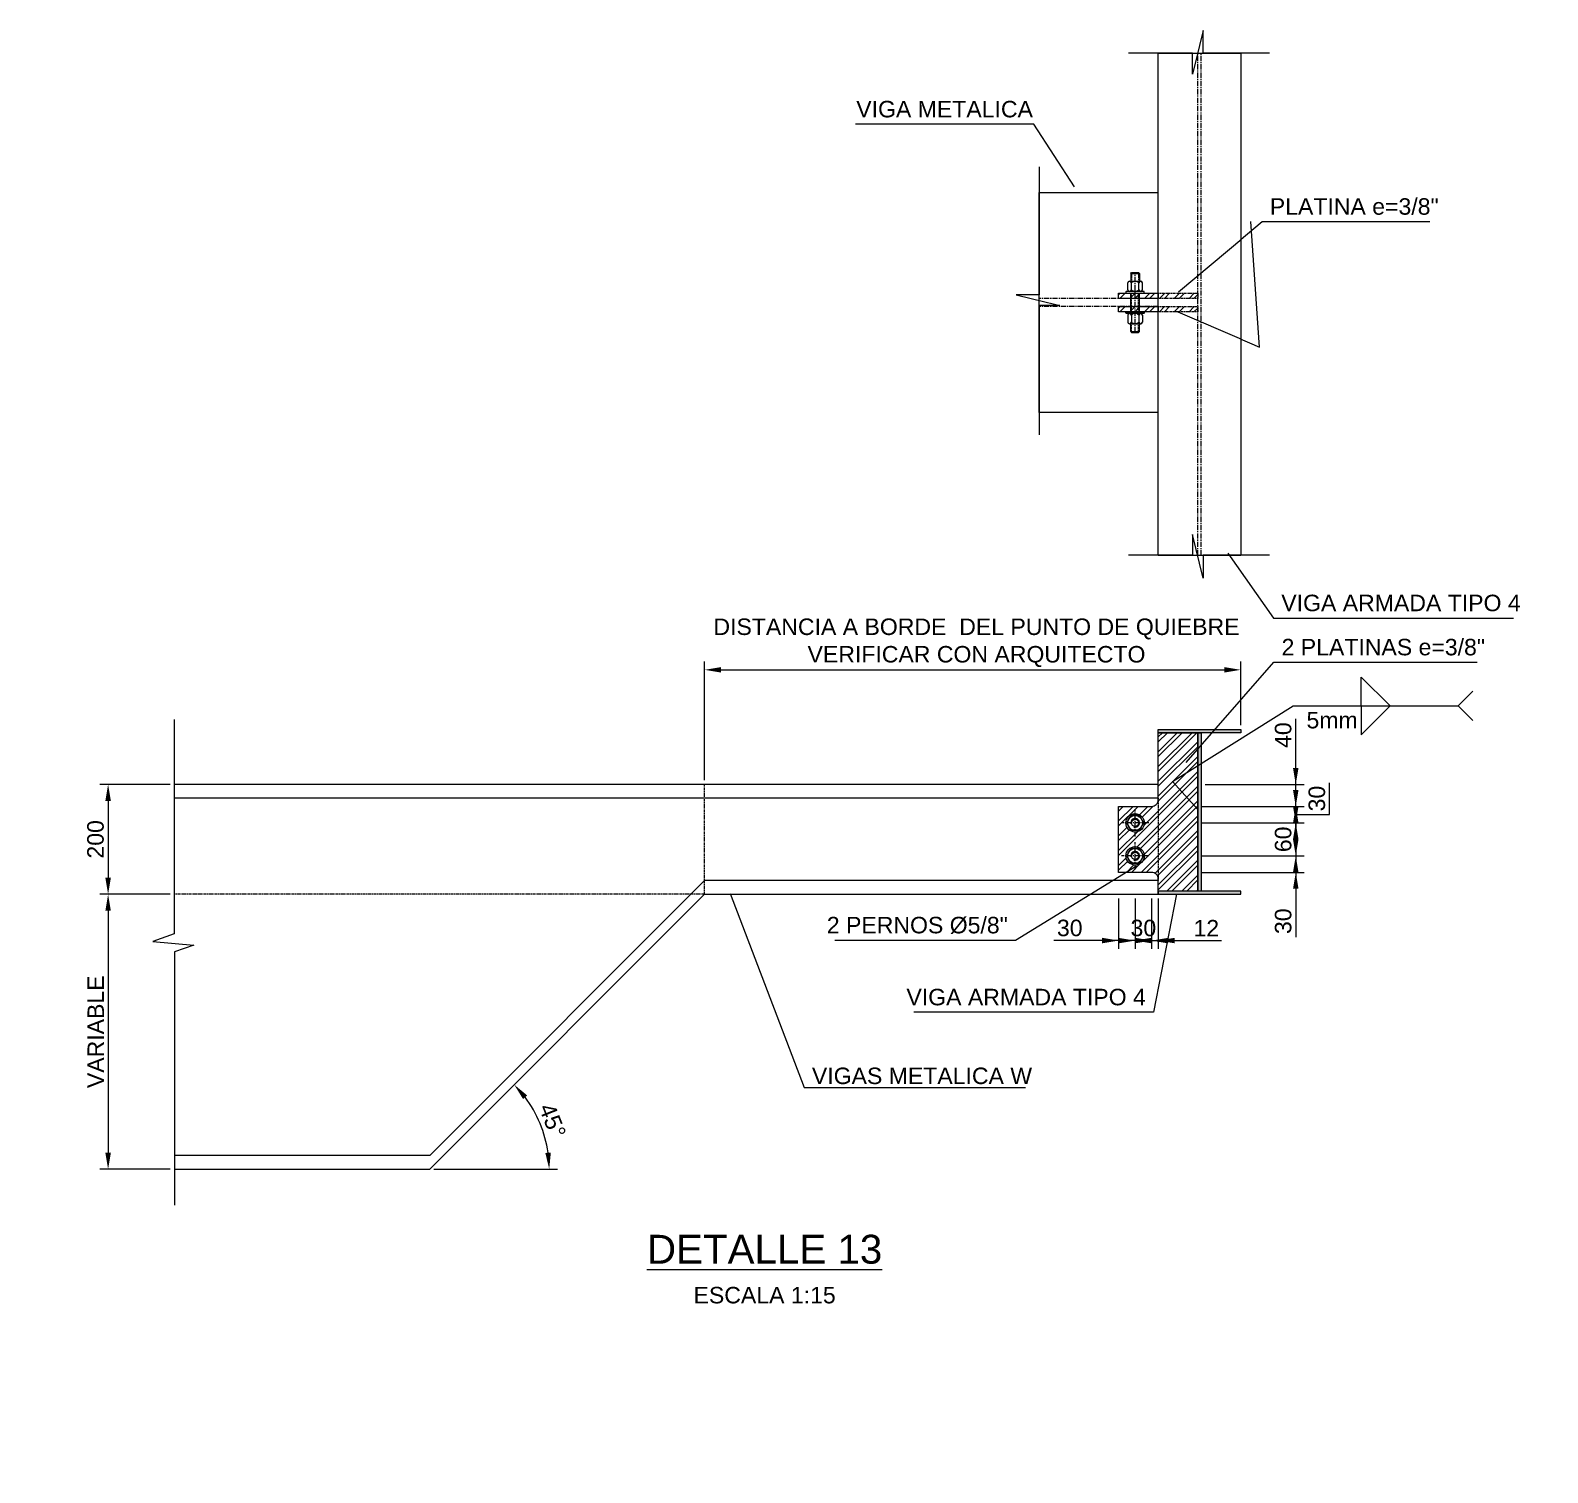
# Model space of a CAD drawing. Header units: millimetres. Extents: x -1367288 to 157996, y -18171 to 61708.
# Drawn here: x 37575 to 40335, y 13263 to 15886 of the extents above; entities that cross this region are included whole.
import ezdxf
from ezdxf import colors
from ezdxf.entities.mleader import LeaderData, LeaderLine
from ezdxf.enums import TextEntityAlignment as Align
from ezdxf.math import Vec2, Vec3

# ---------------------------------------------------------------- set-up
doc = ezdxf.new("R2010")
doc.units = ezdxf.units.MM
doc.header["$LTSCALE"] = 0.3
doc.set_wipeout_variables(frame=1)
doc.linetypes.add('CENTER', pattern=[50.8, 31.75, -6.35, 6.35, -6.35])
doc.linetypes.add('HIDDEN', pattern=[9.525, 6.35, -3.175])
for name, color, linetype in [('EE-ACHURADOS', 8, 'Continuous'), ('EE-CENTROS', 8, 'CENTER'), ('EE-OCULTAS', 8, 'HIDDEN'), ('EE-OCULTO', 252, 'HIDDEN'), ('EE-PERNO 5-8', 51, 'Continuous'), ('EE-PLATINA 3-8', 191, 'Continuous'), ('EE-TEXTO 1', 4, 'Continuous'), ('EE-TEXTO 2', 2, 'Continuous'), ('EE-V ARMADA TIPO 3', 41, 'Continuous'), ('EE-V ARMADA TIPO 4', 223, 'Continuous'), ('SIM-COTAS', 1, 'Continuous')]:
    doc.layers.add(name, color=color, linetype=linetype)
doc.styles.add('ARIAL EE', font='arial.ttf')
doc.styles.get("Standard").update_dxf_attribs({"font": 'arial.ttf'})
doc.dimstyles.new('EE 1_STANDAR', dxfattribs={"dimtxt": 2, "dimasz": 2, "dimexe": 1, "dimexo": 0.5, "dimgap": 0.5, "dimtad": 1, "dimdec": 0, "dimdsep": 46, "dimtxsty": 'ARIAL EE', "dimcen": 1.5, "dimclrd": 256, "dimclre": 256, "dimclrt": 2, "dimadec": 0, "dimazin": 0, "dimtfac": 1, "dimtdec": 0, "dimtix": 1, "dimtmove": 0, "dimatfit": 2, "dimfxl": 1, "dimlwd": -1, "dimlwe": -1, "dimarcsym": 0})

# ---------------------------------------------------------------- blocks, each defined once
blk = doc.blocks.new('*U587')
blk.add_wipeout([(-200, 216.8), (200, 216.8), (200, 0), (-200, 0)]).dxf.layer = 'EE-V ARMADA TIPO 3'
at = {"layer": 'EE-CENTROS'}
for p, q in [((-7.5, 0), (-7.5, 216.8)), ((7.5, 0), (7.5, 216.8))]:
    blk.add_line(p, q, dxfattribs=at)
at = {"layer": 'EE-V ARMADA TIPO 3'}
blk.add_lwpolyline([(-200, 216.8), (200, 216.8), (200, 0), (-200, 0)], close=True, dxfattribs=at)
blk = doc.blocks.new('*D589')
at = {"layer": 'SIM-COTAS', "transparency": 16777216}
blk.add_line((38309.1, 13814.5), (38533.9, 13814.5), dxfattribs=at)
blk.add_arc((38301.6, 13814.5), 217.2, 7.919, 37.081, dxfattribs=at)
for points in [[(38471.2, 13942.2), (38478.7, 13948.8), (38455.2, 13968.2)], [(38521.8, 13844.8), (38511.8, 13844.1), (38518.9, 13814.5)]]:
    blk.add_solid(points, dxfattribs=at)
at = {"layer": 'SIM-COTAS', "color": 2, "transparency": 16777216, "insert": (38524.8, 13902.7), "char_height": 30, "attachment_point": 5, "rotation": 291.5515, "style": 'ARIAL EE'}
blk.add_mtext('45°', dxfattribs=at)
blk = doc.blocks.new('*D590')
at = {"layer": 'SIM-COTAS', "transparency": 16777216}
for p, q in [((38801.6, 14522), (38801.6, 14737.9)), ((38831.6, 14722.9), (39746.6, 14722.9)), ((39776.6, 14622), (39776.6, 14737.9))]:
    blk.add_line(p, q, dxfattribs=at)
for points in [[(38831.6, 14727.9), (38831.6, 14717.9), (38801.6, 14722.9)], [(39746.6, 14727.9), (39746.6, 14717.9), (39776.6, 14722.9)]]:
    blk.add_solid(points, dxfattribs=at)
at = {"layer": 'SIM-COTAS', "color": 2, "transparency": 16777216, "insert": (39296.1, 14772.1), "char_height": 30, "attachment_point": 5, "style": 'ARIAL EE'}
blk.add_mtext('DISTANCIA A BORDE  DEL PUNTO DE QUIEBRE\\PVERIFICAR CON ARQUITECTO', dxfattribs=at)
blk = doc.blocks.new('*D591')
at = {"layer": 'SIM-COTAS', "transparency": 16777216}
for p, q in [((37829.4, 14514.5), (37701.5, 14514.5)), ((37716.5, 14484.5), (37716.5, 14344.5)), ((37829.4, 14314.5), (37701.5, 14314.5))]:
    blk.add_line(p, q, dxfattribs=at)
for points in [[(37711.5, 14484.5), (37721.5, 14484.5), (37716.5, 14514.5)], [(37711.5, 14344.5), (37721.5, 14344.5), (37716.5, 14314.5)]]:
    blk.add_solid(points, dxfattribs=at)
at = {"layer": 'SIM-COTAS', "color": 2, "transparency": 16777216, "insert": (37693.7, 14414.5), "char_height": 30, "attachment_point": 5, "rotation": 90, "style": 'ARIAL EE'}
blk.add_mtext('200', dxfattribs=at)
blk = doc.blocks.new('*D592')
at = {"layer": 'SIM-COTAS', "transparency": 16777216}
for p, q in [((37829.4, 14314.5), (37701.5, 14314.5)), ((37716.5, 14284.5), (37716.5, 13844.5)), ((37829.5, 13814.5), (37701.5, 13814.5))]:
    blk.add_line(p, q, dxfattribs=at)
for points in [[(37711.5, 14284.5), (37721.5, 14284.5), (37716.5, 14314.5)], [(37711.5, 13844.5), (37721.5, 13844.5), (37716.5, 13814.5)]]:
    blk.add_solid(points, dxfattribs=at)
at = {"layer": 'SIM-COTAS', "color": 2, "transparency": 16777216, "insert": (37694, 14064.5), "char_height": 30, "attachment_point": 5, "rotation": 90, "style": 'ARIAL EE'}
blk.add_mtext('VARIABLE', dxfattribs=at)
blk = doc.blocks.new('*D593')
at = {"layer": 'SIM-COTAS', "transparency": 16777216}
for p, q in [((39554.6, 14307), (39554.6, 14215.4)), ((39584.6, 14307), (39584.6, 14215.4)), ((39524.6, 14230.4), (39436.8, 14230.4)), ((39584.6, 14230.4), (39554.6, 14230.4)), ((39614.6, 14230.4), (39644.6, 14230.4))]:
    blk.add_line(p, q, dxfattribs=at)
for points in [[(39524.6, 14235.4), (39524.6, 14225.4), (39554.6, 14230.4)], [(39614.6, 14235.4), (39614.6, 14225.4), (39584.6, 14230.4)]]:
    blk.add_solid(points, dxfattribs=at)
at = {"layer": 'SIM-COTAS', "color": 2, "transparency": 16777216, "insert": (39465.7, 14253.2), "char_height": 30, "attachment_point": 5, "style": 'ARIAL EE'}
blk.add_mtext('30', dxfattribs=at)
blk = doc.blocks.new('*D594')
at = {"layer": 'SIM-COTAS', "transparency": 16777216}
for p, q in [((39584.6, 14307), (39584.6, 14215.3)), ((39614.6, 14307), (39614.6, 14215.3)), ((39554.6, 14230.3), (39524.6, 14230.3)), ((39584.6, 14230.3), (39614.6, 14230.3)), ((39644.6, 14230.3), (39674.6, 14230.3))]:
    blk.add_line(p, q, dxfattribs=at)
for points in [[(39554.6, 14235.3), (39554.6, 14225.3), (39584.6, 14230.3)], [(39644.6, 14235.3), (39644.6, 14225.3), (39614.6, 14230.3)]]:
    blk.add_solid(points, dxfattribs=at)
at = {"layer": 'SIM-COTAS', "color": 2, "transparency": 16777216, "insert": (39599.6, 14253.1), "char_height": 30, "attachment_point": 5, "style": 'ARIAL EE'}
blk.add_mtext('30', dxfattribs=at)
blk = doc.blocks.new('*D595')
at = {"layer": 'SIM-COTAS', "transparency": 16777216}
for p, q in [((39614.6, 14307), (39614.6, 14215.4)), ((39626.6, 14307), (39626.6, 14215.4)), ((39584.6, 14230.4), (39554.6, 14230.4)), ((39614.6, 14230.4), (39626.6, 14230.4)), ((39656.6, 14230.4), (39741.5, 14230.4))]:
    blk.add_line(p, q, dxfattribs=at)
for points in [[(39584.6, 14235.4), (39584.6, 14225.4), (39614.6, 14230.4)], [(39656.6, 14235.4), (39656.6, 14225.4), (39626.6, 14230.4)]]:
    blk.add_solid(points, dxfattribs=at)
at = {"layer": 'SIM-COTAS', "color": 2, "transparency": 16777216, "insert": (39714.1, 14252.9), "char_height": 30, "attachment_point": 5, "style": 'ARIAL EE'}
blk.add_mtext('12', dxfattribs=at)
blk = doc.blocks.new('*D596')
at = {"layer": 'SIM-COTAS', "transparency": 16777216}
for p, q in [((39876.8, 14544.5), (39876.8, 14633.6)), ((39712.1, 14514.5), (39891.8, 14514.5)), ((39876.8, 14474.5), (39876.8, 14514.5)), ((39706.1, 14474.5), (39891.8, 14474.5)), ((39876.8, 14444.5), (39876.8, 14414.5))]:
    blk.add_line(p, q, dxfattribs=at)
for points in [[(39871.8, 14544.5), (39881.8, 14544.5), (39876.8, 14514.5)], [(39871.8, 14444.5), (39881.8, 14444.5), (39876.8, 14474.5)]]:
    blk.add_solid(points, dxfattribs=at)
at = {"layer": 'SIM-COTAS', "color": 2, "transparency": 16777216, "insert": (39854, 14604.1), "char_height": 30, "attachment_point": 5, "rotation": 90, "style": 'ARIAL EE'}
blk.add_mtext('40', dxfattribs=at)
blk = doc.blocks.new('*D597')
at = {"layer": 'SIM-COTAS', "transparency": 16777216}
for p, q in [((39876.8, 14504.5), (39876.8, 14534.5)), ((39938.1, 14459.7), (39938.1, 14517.6)), ((39706.1, 14474.5), (39891.8, 14474.5)), ((39876.8, 14474.5), (39876.8, 14444.5)), ((39876.8, 14474.5), (39876.8, 14444.5)), ((39706.1, 14444.5), (39891.8, 14444.5)), ((39876.8, 14459.5), (39938.1, 14459.7)), ((39876.8, 14414.5), (39876.8, 14384.5))]:
    blk.add_line(p, q, dxfattribs=at)
for points in [[(39871.8, 14504.5), (39881.8, 14504.5), (39876.8, 14474.5)], [(39871.8, 14414.5), (39881.8, 14414.5), (39876.8, 14444.5)]]:
    blk.add_solid(points, dxfattribs=at)
at = {"layer": 'SIM-COTAS', "color": 2, "transparency": 16777216, "insert": (39915.3, 14488.7), "char_height": 30, "attachment_point": 5, "rotation": 90, "style": 'ARIAL EE'}
blk.add_mtext('30', dxfattribs=at)
blk = doc.blocks.new('*D598')
at = {"layer": 'SIM-COTAS', "transparency": 16777216}
for p, q in [((39876.8, 14474.5), (39876.8, 14504.5)), ((39706.1, 14444.5), (39891.8, 14444.5)), ((39876.8, 14444.5), (39876.8, 14384.5)), ((39706.1, 14384.5), (39891.8, 14384.5)), ((39876.8, 14354.5), (39876.8, 14324.5))]:
    blk.add_line(p, q, dxfattribs=at)
for points in [[(39871.8, 14474.5), (39881.8, 14474.5), (39876.8, 14444.5)], [(39871.8, 14354.5), (39881.8, 14354.5), (39876.8, 14384.5)]]:
    blk.add_solid(points, dxfattribs=at)
at = {"layer": 'SIM-COTAS', "color": 2, "transparency": 16777216, "insert": (39854, 14414.5), "char_height": 30, "attachment_point": 5, "rotation": 90, "style": 'ARIAL EE'}
blk.add_mtext('60', dxfattribs=at)
blk = doc.blocks.new('*D588')
at = {"layer": 'SIM-COTAS', "transparency": 16777216}
for p, q in [((39876.8, 14414.5), (39876.8, 14444.5)), ((39706.1, 14384.5), (39891.8, 14384.5)), ((39876.8, 14384.5), (39876.8, 14354.5)), ((39706.1, 14354.5), (39891.8, 14354.5)), ((39876.8, 14324.5), (39876.8, 14236.7))]:
    blk.add_line(p, q, dxfattribs=at)
for points in [[(39871.8, 14414.5), (39881.8, 14414.5), (39876.8, 14384.5)], [(39871.8, 14324.5), (39881.8, 14324.5), (39876.8, 14354.5)]]:
    blk.add_solid(points, dxfattribs=at)
at = {"layer": 'SIM-COTAS', "color": 2, "transparency": 16777216, "insert": (39854, 14265.6), "char_height": 30, "attachment_point": 5, "rotation": 90, "style": 'ARIAL EE'}
blk.add_mtext('30', dxfattribs=at)
blk = doc.blocks.new('*U584')
blk.add_wipeout([(-75, 603.2), (75, 603.2), (75, -310), (-75, -310)]).dxf.layer = 'EE-V ARMADA TIPO 4'
at = {"layer": 'EE-CENTROS'}
for p, q in [((-3, -310), (-3, 603.2)), ((3, -310), (3, 603.2))]:
    blk.add_line(p, q, dxfattribs=at)
at = {"layer": 'EE-V ARMADA TIPO 4'}
blk.add_lwpolyline([(-75, 603.2), (75, 603.2), (75, -310), (-75, -310)], close=True, dxfattribs=at)
blk = doc.blocks.new('*U586')
for p, q in [((-10.3, 55.6), (10.3, 55.6)), ((-7.9, 70), (-6.4, 71.5)), ((-7.9, 70), (7.9, 70)), ((-7.9, 70), (-7.9, 55.6)), ((-6.4, 71.5), (6.4, 71.5)), ((7.9, 70), (6.4, 71.5)), ((7.9, 70), (7.9, 55.6)), ((-13.5, 40.2), (-13.5, 52.6)), ((-7.9, 0), (-7.9, 34.1)), ((-6.6, 40.2), (-6.6, 52.6)), ((6.6, 40.2), (6.6, 52.6)), ((7.9, 0), (7.9, 34.1)), ((13.5, 40.2), (13.5, 52.6)), ((-13.5, -6.1), (-13.5, -18.6)), ((-10.3, -21.6), (10.3, -21.6)), ((-7.9, -36), (-7.9, -21.6)), ((-6.6, -6.1), (-6.6, -18.6)), ((6.6, -6.1), (6.6, -18.6)), ((7.9, -36), (7.9, -21.6)), ((13.5, -6.1), (13.5, -18.6)), ((-7.9, -36), (7.9, -36)), ((-7.9, -36), (-6.4, -37.5)), ((-6.4, -37.5), (6.4, -37.5)), ((7.9, -36), (6.4, -37.5))]:
    blk.add_line(p, q)
for points in [[(-16.7, 35.7), (-16.7, 35.6, 0.414214), (-15.2, 34.1), (15.2, 34.1, 0.414214), (16.7, 35.6), (16.7, 35.7, 0.414214), (15.2, 37.2), (-15.2, 37.2, 0.414214)], [(-16.7, -1.6), (-16.7, -1.5, -0.414214), (-15.2, 0), (15.2, 0, -0.414214), (16.7, -1.5), (16.7, -1.6, -0.414214), (15.2, -3.1), (-15.2, -3.1, -0.414214)]]:
    blk.add_lwpolyline(points, format="xyb", close=True)
for centre, radius, start, end in [((-10.1, 52.2), 3.47, 7.7682, 172.2318), ((0, 46.8), 8.8, 41.2145, 138.7855), ((10.1, 52.2), 3.47, 7.7682, 172.2318), ((-10.1, 40.6), 3.47, 187.7682, 352.2318), ((0, 46), 8.8, 221.2145, 318.7855), ((10.1, 40.6), 3.47, 187.7682, 352.2318), ((-10.1, -6.6), 3.47, 7.7682, 172.2318), ((-10.1, -18.1), 3.47, 187.7682, 352.2318), ((0, -11.9), 8.8, 41.2145, 138.7855), ((0, -12.8), 8.8, 221.2145, 318.7855), ((10.1, -6.6), 3.47, 7.7682, 172.2318), ((10.1, -18.1), 3.47, 187.7682, 352.2318)]:
    blk.add_arc(centre, radius, start, end)
at = {"layer": 'EE-CENTROS'}
blk.add_line((0, -37.5), (0, 71.5), dxfattribs=at)
at = {"layer": 'EE-OCULTAS'}
for p, q in [((-6.4, 71.5), (-6.4, 55.6)), ((6.4, 71.5), (6.4, 55.9)), ((-6.4, 0), (-6.4, 34.1)), ((6.4, 0), (6.4, 34.1)), ((-6.4, -37.5), (-6.4, -21.6)), ((6.4, -37.5), (6.4, -21.8))]:
    blk.add_line(p, q, dxfattribs=at)
blk = doc.blocks.new('T-5-8')
blk.add_lwpolyline([(-7.8, 13.5), (-15.6, 0), (-7.8, -13.5), (7.8, -13.5), (15.6, 0), (7.8, 13.5)], close=True)
for radius in [16.7, 13.5, 6.44]:
    blk.add_circle((0, 0), radius)
blk.add_arc((0, 0), 7.94, 75, 15)
at = {"layer": 'EE-CENTROS'}
for p, q in [((-25, 0), (25, 0)), ((0, 25), (0, -25))]:
    blk.add_line(p, q, dxfattribs=at)
blk = doc.blocks.new('AWS-FILL')
for p, q in [((0, 0), (20, 0)), ((8.25, -3.5), (11.75, 0)), ((8.25, 0), (8.25, -3.5))]:
    blk.add_line(p, q)
at = {"layer": 'EE-TEXTO 2', "style": 'ARIAL EE', "flags": 12}
blk.add_attdef('VALOR_SOLDADURA', text='', height=2, dxfattribs=at).set_placement((7.83, -2.73), align=Align.RIGHT)
blk.add_attdef('DE-TANTO-CADA-TANTO', (12.68, -2.68), '', height=2, dxfattribs=at)
blk = doc.blocks.new('OBSERVACION')
for q in [(1.78, 1.78), (1.78, -1.78)]:
    blk.add_line((0, 0), q)
at = {"layer": 'EE-TEXTO 2', "style": 'ARIAL EE', "flags": 4}
blk.add_attdef('OBSERVACION', (2.3, -1.07), '', height=2, dxfattribs=at)
blk = doc.blocks.new('TÍTULO')
at = {"layer": 'EE-TEXTO 1', "style": 'ARIAL EE'}
blk.add_attdef('%%UVISTAENPLANTA', text='', height=3.5, dxfattribs=at).set_placement((-0.54, 3.5), align=Align.CENTER)
at = {"layer": 'EE-TEXTO 2', "style": 'ARIAL EE'}
for tag, p in [('SUBTITULO', (-0.77, -1.27)), ('ESCALA1:100', (-0.32, -5.15))]:
    blk.add_attdef(tag, text='', height=2, dxfattribs=at).set_placement(p, align=Align.CENTER)

msp = doc.modelspace()

# ---------------------------------------------------------------- hatches: boundary and pattern name
at = {"layer": 'EE-ACHURADOS'}
h = msp.add_hatch(dxfattribs=at)
h.set_pattern_fill('ANSI32', color=256, scale=2)
h.set_pattern_definition([(45, (-3658910.425, -148526.06), (-13.47038418, 13.47038418), []), (45, (-3658901.445, -148526.06), (-13.47038418, 13.47038418), [])])
h.paths.add_polyline_path([(39698.6, 14608.5), (39626.6, 14608.5), (39626.6, 14486.5, -0.414214), (39614.6, 14474.5), (39614.6, 14354.5, -0.414214), (39626.6, 14342.5), (39626.6, 14320.5), (39698.6, 14320.5)])
h.paths.add_polyline_path([(39614.6, 14474.5), (39584.6, 14474.5), (39584.6, 14469.6), (39584.6, 14461.2, -0.414214), (39601.3, 14444.5, -1), (39568, 14444.5), (39559.6, 14444.5), (39554.6, 14444.5), (39554.6, 14384.5), (39559.6, 14384.5), (39568, 14384.5, -1), (39601.3, 14384.5, -1), (39568, 14384.5), (39559.6, 14384.5), (39554.6, 14384.5), (39554.6, 14354.5), (39614.6, 14354.5)])
h.paths.add_polyline_path([(39584.6, 14469.6), (39584.6, 14474.5), (39554.6, 14474.5), (39554.6, 14444.5), (39559.6, 14444.5), (39568, 14444.5, -0.414214), (39584.6, 14461.2)], flags=17)
h = msp.add_hatch(color=256, dxfattribs=at)
h.dxf.hatch_style = 1
h.paths.add_polyline_path([(39776.6, 14614.5), (39626.6, 14614.5), (39626.6, 14608.5), (39776.6, 14608.5)])
h.paths.add_polyline_path([(39704.6, 14608.5), (39698.6, 14608.5), (39698.6, 14320.5), (39704.6, 14320.5)])
h.paths.add_polyline_path([(39776.6, 14320.5), (39626.6, 14320.5), (39626.6, 14314.5), (39776.6, 14314.5)])

# ---------------------------------------------------------------- linework, layer by layer
at = {"layer": 'EE-OCULTO'}
for p, q in [((38801.6, 14314.5, 0.6), (38801.6, 14514.5, 0.6)), ((39626.6, 14489.5, 0.6), (39626.6, 14339.5, 0.6)), ((38801.6, 14314.5, 0.6), (37836.9, 14314.5, 0.6))]:
    msp.add_line(p, q, dxfattribs=at)
at = {"layer": 'EE-PLATINA 3-8', "elevation": 0.6}
msp.add_lwpolyline([(39626.6, 14342.5, 0.414214), (39614.6, 14354.5), (39554.6, 14354.5), (39554.6, 14474.5), (39614.6, 14474.5, 0.414214), (39626.6, 14486.5), (39626.6, 14608.5), (39698.6, 14608.5), (39698.6, 14320.5), (39626.6, 14320.5)], format="xyb", close=True, dxfattribs=at)
at = {"layer": 'EE-V ARMADA TIPO 3', "elevation": 0.6}
msp.add_lwpolyline([(39626.6, 14339.5), (38801.6, 14339.5), (38301.6, 13839.5), (37837, 13839.5)], dxfattribs=at)
at = {"layer": 'EE-V ARMADA TIPO 4', "elevation": 0.6}
for points in [[(39626.6, 14614.5), (39776.6, 14614.5), (39776.6, 14608.5), (39626.6, 14608.5)], [(39698.6, 14608.5), (39704.6, 14608.5), (39704.6, 14320.5), (39698.6, 14320.5)], [(39626.6, 14314.5), (39776.6, 14314.5), (39776.6, 14320.5), (39626.6, 14320.5)]]:
    msp.add_lwpolyline(points, close=True, dxfattribs=at)

# ---------------------------------------------------------------- block references
at = {"layer": 'EE-PERNO 5-8', "rotation": 180}
for p in [(39584.6, 14444.5, 0.6), (39584.6, 14384.5, 0.6)]:
    msp.add_blockref('T-5-8', p, dxfattribs=at)
at = {"layer": 'EE-TEXTO 1'}
ref = msp.add_blockref('TÍTULO', (38910.7, 13668.9, 0.6), dxfattribs=dict(at, xscale=15, yscale=15, zscale=15))
ref.add_attrib('%%UTÍTULO', '%%UDETALLE 13', dxfattribs={"height": 52.5, "style": 'ARIAL EE'}).set_placement((38910.7, 13668.9, 0.6), align=Align.MIDDLE_CENTER)
ref.add_attrib('ESCALA', 'ESCALA 1:15', dxfattribs={"layer": 'EE-TEXTO 2', "height": 30, "style": 'ARIAL EE'}).set_placement((38910.7, 13585.4, 0.6), align=Align.MIDDLE_CENTER)
at = {"layer": 'SIM-COTAS', "xscale": -15, "yscale": 15, "zscale": 15, "rotation": 180}
msp.add_blockref('AWS-FILL', (39872, 14657.3, 0.6), dxfattribs=at)
at = {"layer": 'SIM-COTAS', "xscale": 15, "yscale": 15, "zscale": 15}
msp.add_blockref('OBSERVACION', (40172, 14657.3, 0.6), dxfattribs=at)
msp.add_blockref('AWS-FILL', (39872, 14657.3, 0.6), dxfattribs=at).add_auto_attribs({'VALOR_SOLDADURA': '5mm'})

# ---------------------------------------------------------------- texts
at = {"layer": 'SIM-COTAS', "color": 2, "char_height": 30, "style": 'ARIAL EE'}
for s, insert, width, attachment_point in [('VIGA METALICA', (39077.4, 15727.4, 0.6), 700.184, 7), ('PLATINA e=3/8"', (39829.6, 15550.3, 0.6), 397.658, 7), ('VIGA ARMADA TIPO 4', (39850.5, 14829.1, 0.6), 489.932, 7), ('2 PLATINAS e=3/8"', (39851, 14748.8, 0.6), 397.658, 7), ('2 PERNOS %%C5/8"', (39353.1, 14242.4, 0.6), 652.118, 9), ('VIGA ARMADA TIPO 4', (39604.1, 14112.2, 0.6), 489.932, 9), ('VIGAS METALICA W ', (38996.7, 13968.9, 0.6), 700.184, 7)]:
    msp.add_mtext(s, dxfattribs=dict(at, insert=insert, width=width, attachment_point=attachment_point))

# ---------------------------------------------------------------- dimensions: what is measured, and where the dimension line sits
at = {"layer": 'SIM-COTAS'}
dim = msp.add_linear_dim(base=(39776.6, 14722.9, 0.6), p1=(38801.6, 14514.5, 0.6), p2=(39776.6, 14614.5, 0.6), text='DISTANCIA A BORDE  DEL PUNTO DE QUIEBRE\\PVERIFICAR CON ARQUITECTO', dimstyle='EE 1_STANDAR', dxfattribs=at)
dim.commit()
dim.dimension.update_dxf_attribs({"geometry": '*D590', "text_midpoint": (39296.1, 14722.9, 0.6), "dimtype": 160})
for base, p1, p2, picture, middle in [((39876.8, 14474.5, 0.6), (39704.6, 14514.5, 0.6), (39698.6, 14474.5, 0.6), '*D596', (39876.8, 14604.1, 0.6)), ((39876.8, 14384.5, 0.6), (39698.6, 14444.5, 0.6), (39698.6, 14384.5, 0.6), '*D598', (39876.8, 14414.5, 0.6)), ((39876.8, 14354.5, 0.6), (39698.6, 14384.5, 0.6), (39698.6, 14354.5, 0.6), '*D588', (39876.8, 14265.6, 0.6))]:
    dim = msp.add_linear_dim(base=base, p1=p1, p2=p2, angle=90, dimstyle='EE 1_STANDAR', dxfattribs=at)
    dim.commit()
    dim.dimension.update_dxf_attribs({"geometry": picture, "text_midpoint": middle, "dimtype": 160})
dim = msp.add_linear_dim(base=(39876.8, 14444.5, 0.6), p1=(39698.6, 14474.5, 0.6), p2=(39698.6, 14444.5, 0.6), angle=90, dimstyle='EE 1_STANDAR', override={"dimtmove": 1}, dxfattribs=at)
dim.commit()
dim.dimension.update_dxf_attribs({"geometry": '*D597', "text_midpoint": (39938.1, 14467.2, 0.6), "dimtype": 160})
dim = msp.add_angular_dim_2l(base=(38489.8, 13923.2), line1=((38301.6, 13814.5, 0.6), (38801.6, 14314.5, 0.6)), line2=((37837, 13814.5, 0.6), (38301.6, 13814.5, 0.6)), dimstyle='EE 1_STANDAR', override={"dimscale": 0}, dxfattribs=at)
dim.commit()
dim.dimension.update_dxf_attribs({"geometry": '*D589', "text_midpoint": (38503.7, 13894.3, 0.6), "dimtype": 162})
for base, p1, p2, picture, middle in [((39584.6, 14230.4, 0.6), (39554.6, 14314.5, 0.6), (39584.6, 14314.5, 0.6), '*D593', (39465.7, 14230.4, 0.6)), ((39614.6, 14230.3, 0.6), (39584.6, 14314.5, 0.6), (39614.6, 14314.5, 0.6), '*D594', (39599.6, 14230.3, 0.6)), ((39626.6, 14230.4, 0.6), (39614.6, 14314.5, 0.6), (39626.6, 14314.5, 0.6), '*D595', (39714.1, 14230.4, 0.6))]:
    dim = msp.add_linear_dim(base=base, p1=p1, p2=p2, dimstyle='EE 1_STANDAR', dxfattribs=at)
    dim.commit()
    dim.dimension.update_dxf_attribs({"geometry": picture, "text_midpoint": middle, "dimtype": 160})

# ---------------------------------------------------------------- leaders
at = {"layer": 'SIM-COTAS', "annotation_type": 0, "has_hookline": 1}
for points, hookline_direction, text_width in [([(39677.7, 14554.2, 0.6), (39837, 14736.8, 0.6), (39839, 14736.8, 0.6)], 0, 367), ([(39587.2, 14365.5, 0.6), (39367.1, 14230.4, 0.6), (39365.1, 14230.4, 0.6)], 1, 326.1), ([(38848.1, 14316, 0.6), (38982.7, 13963.1, 0.6), (38984.7, 13963.1, 0.6)], 0, 399.9), ([(39659.6, 14314.5, 0.6), (39618.1, 14100.2, 0.6), (39616.1, 14100.2, 0.6)], 1, 433.3)]:
    msp.add_leader(points, dimstyle='EE 1_STANDAR', override={"dimscale": 0, "dimgap": 0.8, "dimtad": 1}, dxfattribs=dict(at, hookline_direction=hookline_direction, text_width=text_width))
at = {"layer": 'SIM-COTAS'}
msp.add_leader([(39698.6, 14469.1, 0.6), (39652.6, 14519.7, 0.6), (39872, 14657.3, 0.6)], dimstyle='EE 1_STANDAR', override={"dimscale": 0, "dimgap": 0.8, "dimtad": 1}, dxfattribs=at)
at = {"layer": 'SIM-COTAS', "linetype": 'Continuous'}
ml = msp.add_multileader_mtext('Standard', dxfattribs=at)
ml.set_content('\\A1;{\\C2;COLUMNA\\PPTE 300x300x10mm}', color=256)
ml.set_leader_properties()
ml.build(insert=Vec2(0, 0))
ml.multileader.update_dxf_attribs({"dogleg_length": 0.0025, "arrow_head_size": 100, "scale": 50})
ctx = ml.context
ctx.base_point, ctx.scale, ctx.char_height, ctx.arrow_head_size, ctx.landing_gap_size, ctx.plane_origin = Vec3(-14168.4, 15241.2, -2.4), 50, 100, 100, 50, Vec3(-17561.4, -408, -2.4)
notes = []
notes.append((ctx, [(0, (1, 1, 0), (-14245.6, 15241.2, -2.4), (1, 0), 77.3, [(0, [(-14456.5, 15241.2, -2.4)], 0, [])])]))
ctx.mtext.insert, ctx.mtext.width, ctx.mtext.defined_height, ctx.mtext.flow_direction = Vec3(-14118.4, 15292.1, -2.4), 1318.047, 411.1, 5
ml = msp.add_multileader_mtext('Standard', dxfattribs=at)
ml.set_content('\\A1;{\\C2;PLATINA\\Pe = 3/8"}', color=256)
ml.set_leader_properties()
ml.build(insert=Vec2(0, 0))
ml.multileader.update_dxf_attribs({"dogleg_length": 0.0025, "arrow_head_size": 20, "scale": 10})
ctx = ml.context
ctx.base_point, ctx.scale, ctx.char_height, ctx.arrow_head_size, ctx.landing_gap_size, ctx.plane_origin = Vec3(36971.7, 14733.4), 10, 20, 20, 10, Vec3(6927.8, 20864.7)
notes.append((ctx, [(0, (1, 1, 0), (36941.4, 14733.4), (1, 0), 30.4, [(0, [(36897, 14836.7)], 0, [])])]))
ctx.mtext.insert, ctx.mtext.width, ctx.mtext.defined_height, ctx.mtext.flow_direction = Vec3(36981.7, 14743.6), 115.549, 84.6, 5
ctx.mtext.has_bg_fill, ctx.mtext.bg_color, ctx.mtext.bg_scale_factor, ctx.mtext.bg_transparency, ctx.mtext.use_window_bg_color = 1, -1027028792, 1.5, 0, 1
ml = msp.add_multileader_mtext('Standard', dxfattribs=at)
ml.set_content('\\A1;{\\C2;PLATINA\\Pe = 3/8"}', color=256)
ml.set_leader_properties()
ml.build(insert=Vec2(0, 0))
ml.multileader.update_dxf_attribs({"dogleg_length": 0.0025, "arrow_head_size": 20, "scale": 10})
ctx = ml.context
ctx.base_point, ctx.scale, ctx.char_height, ctx.arrow_head_size, ctx.landing_gap_size, ctx.plane_origin = Vec3(36755.4, 14485.7), 10, 20, 20, 10, Vec3(6711.4, 20632.7)
notes.append((ctx, [(0, (1, 1, 0), (36725, 14485.7), (1, 0), 30.4, [(0, [(36710.4, 14355.8)], 0, [])])]))
ctx.mtext.insert, ctx.mtext.width, ctx.mtext.defined_height, ctx.mtext.flow_direction = Vec3(36765.4, 14495.9), 115.549, 84.6, 5
ctx.mtext.has_bg_fill, ctx.mtext.bg_color, ctx.mtext.bg_scale_factor, ctx.mtext.bg_transparency, ctx.mtext.use_window_bg_color = 1, -1027028792, 1.5, 0, 1
ml = msp.add_multileader_mtext('Standard', dxfattribs=at)
ml.set_content('\\A1;{\\C2;DESCANSO D-1\\PLAM e=3/16"}', color=256)
ml.set_leader_properties()
ml.build(insert=Vec2(0, 0))
ml.multileader.update_dxf_attribs({"dogleg_length": 0.0025, "arrow_head_size": 20, "scale": 10})
ctx = ml.context
ctx.base_point, ctx.scale, ctx.char_height, ctx.arrow_head_size, ctx.landing_gap_size, ctx.plane_origin = Vec3(35487, 14191.7), 10, 20, 20, 10, Vec3(5456.5, 20263.8)
notes.append((ctx, [(0, (1, 1, 0), (35456.7, 14191.7), (1, 0), 30.4, [(0, [(35456.7, 14039.4)], 0, [])])]))
ctx.mtext.insert, ctx.mtext.width, ctx.mtext.defined_height, ctx.mtext.flow_direction = Vec3(35497, 14201.8), 218.848, 84.6, 5
ctx.mtext.has_bg_fill, ctx.mtext.bg_color, ctx.mtext.bg_scale_factor, ctx.mtext.bg_transparency, ctx.mtext.use_window_bg_color = 1, -1027028792, 1.5, 0, 1
ml = msp.add_multileader_mtext('Standard', dxfattribs=at)
ml.set_content('\\A1;{\\C2;VIGA ARMADA TIPO1}', color=256)
ml.set_leader_properties()
ml.build(insert=Vec2(0, 0))
ml.multileader.update_dxf_attribs({"dogleg_length": 0.0025, "arrow_head_size": 100, "scale": 50})
ctx = ml.context
ctx.base_point, ctx.scale, ctx.char_height, ctx.arrow_head_size, ctx.landing_gap_size, ctx.plane_origin = Vec3(-11488.6, 13342.9, 2), 50, 100, 100, 50, Vec3(-15708.9, -2492.3, 2)
notes.append((ctx, [(0, (1, 1, 0), (-11680.8, 13342.9, 2), (1, 0), 192.2, [(0, [(-11680.8, 13782.8, 2)], 0, [])])]))
ctx.mtext.insert, ctx.mtext.width, ctx.mtext.defined_height, ctx.mtext.flow_direction = Vec3(-11438.6, 13393.7, 2), 1051.855, 411.1, 5
for ctx, leaders in notes:
    for number, flags, end, landing, length, lines in leaders:
        leader = LeaderData()
        leader.index, (leader.has_last_leader_line, leader.has_dogleg_vector, leader.attachment_direction) = number, flags
        leader.last_leader_point, leader.dogleg_vector, leader.dogleg_length = Vec3(end), Vec3(landing), length
        for number, points, colour, breaks in lines:
            line = LeaderLine()
            line.index, line.vertices, line.color, line.breaks = number, Vec3.list(points), colors.encode_raw_color(colour), breaks
            leader.lines.append(line)
        ctx.leaders.append(leader)

# ---------------------------------------------------------------- next in the draw order: linework, layer by layer
at = {"layer": 'EE-V ARMADA TIPO 3', "elevation": 0.6}
for points in [[(39626.6, 14486.5), (39626.6, 14514.5), (37836.9, 14514.5)], [(39626.6, 14489.5), (37836.9, 14489.5)], [(37837, 13814.5), (38301.6, 13814.5), (38801.6, 14314.5), (39626.6, 14314.5), (39626.6, 14342.5)]]:
    msp.add_lwpolyline(points, dxfattribs=at)
at = {"layer": 'SIM-COTAS', "elevation": 0.6}
msp.add_lwpolyline([(37836.9, 14632.5), (37836.9, 14242.6), (37797.6, 14228.4), (37872.4, 14222.2), (37837, 14209.6), (37837, 13749)], dxfattribs=at)

# ---------------------------------------------------------------- next in the draw order: block references
at = {"layer": 'EE-V ARMADA TIPO 3', "rotation": 90}
msp.add_blockref('*U587', (39626.6, 15391.1, 0.6), dxfattribs=at)

# ---------------------------------------------------------------- next in the draw order: dimensions: what is measured, and where the dimension line sits
at = {"layer": 'SIM-COTAS'}
dim = msp.add_linear_dim(base=(37716.5, 14314.5, 0.6), p1=(37836.9, 14514.5, 0.6), p2=(37836.9, 14314.5, 0.6), angle=90, dimstyle='EE 1_STANDAR', dxfattribs=at)
dim.commit()
dim.dimension.update_dxf_attribs({"geometry": '*D591', "text_midpoint": (37716.5, 14414.5, 0.6), "dimtype": 160})
dim = msp.add_linear_dim(base=(37716.5, 13814.5, 0.6), p1=(37836.9, 14314.5, 0.6), p2=(37837, 13814.5, 0.6), angle=90, text='VARIABLE', dimstyle='EE 1_STANDAR', dxfattribs=at)
dim.commit()
dim.dimension.update_dxf_attribs({"geometry": '*D592', "text_midpoint": (37694, 14064.5, 0.6)})

# ---------------------------------------------------------------- next in the draw order: linework, layer by layer
at = {"layer": 'SIM-COTAS', "elevation": 0.6}
msp.add_lwpolyline([(39409.8, 15637.8), (39409.8, 15404.7), (39368, 15404.7), (39447.8, 15385.7), (39409.8, 15385.7), (39409.8, 15150.3)], dxfattribs=at)

# ---------------------------------------------------------------- next in the draw order: block references
at = {"layer": 'EE-PERNO 5-8'}
msp.add_blockref('*U586', (39584.6, 15374.1, 0.6), dxfattribs=at)
at = {"layer": 'EE-V ARMADA TIPO 4'}
msp.add_blockref('*U584', (39701.6, 15241.1, 0.6), dxfattribs=at)

# ---------------------------------------------------------------- next in the draw order: leaders
at = {"layer": 'SIM-COTAS', "annotation_type": 0, "has_hookline": 1, "hookline_direction": 1, "text_width": 321.3}
msp.add_leader([(39474.5, 15601.6, 0.6), (39400.2, 15715.5, 0.6), (39398.2, 15715.5, 0.6)], dimstyle='EE 1_STANDAR', override={"dimscale": 0, "dimgap": 0.8, "dimtad": 1}, dxfattribs=at)

# ---------------------------------------------------------------- next in the draw order: hatches: boundary and pattern name
at = {"layer": 'EE-ACHURADOS'}
h = msp.add_hatch(dxfattribs=at)
h.set_pattern_fill('ANSI32', color=256, scale=2)
h.set_pattern_definition([(45, (-3658910.425, -148592.65), (-13.47038418, 13.47038418), []), (45, (-3658901.445, -148592.65), (-13.47038418, 13.47038418), [])])
h.paths.add_polyline_path([(39626.6, 15398.6), (39554.6, 15398.6), (39554.6, 15408.2), (39626.6, 15408.2)])
h.paths.add_polyline_path([(39698.6, 15398.6), (39626.6, 15398.6), (39626.6, 15408.2), (39698.6, 15408.2)])
h = msp.add_hatch(dxfattribs=at)
h.set_pattern_fill('ANSI32', color=256, scale=2)
h.set_pattern_definition([(45, (-3658910.425, -148617.18), (-13.47038418, 13.47038418), []), (45, (-3658901.445, -148617.18), (-13.47038418, 13.47038418), [])])
h.paths.add_polyline_path([(39626.6, 15374.1), (39554.6, 15374.1), (39554.6, 15383.6), (39626.6, 15383.6)])
h.paths.add_polyline_path([(39698.6, 15374.1), (39626.6, 15374.1), (39626.6, 15383.6), (39698.6, 15383.6)])

# ---------------------------------------------------------------- next in the draw order: linework, layer by layer
at = {"layer": 'EE-OCULTAS', "elevation": 0.6}
for points in [[(39698.6, 15398.6), (39626.6, 15398.6), (39626.6, 15408.2), (39698.6, 15408.2)], [(39698.6, 15374.1), (39626.6, 15374.1), (39626.6, 15383.6), (39698.6, 15383.6)]]:
    msp.add_lwpolyline(points, close=True, dxfattribs=at)
at = {"layer": 'EE-PLATINA 3-8', "elevation": 0.6}
for points in [[(39626.6, 15398.6), (39554.6, 15398.6), (39554.6, 15408.2), (39626.6, 15408.2), (39626.6, 15398.6)], [(39626.6, 15374.1), (39554.6, 15374.1), (39554.6, 15383.6), (39626.6, 15383.6), (39626.6, 15374.1)]]:
    msp.add_lwpolyline(points, dxfattribs=at)
at = {"layer": 'SIM-COTAS', "elevation": 0.6}
for points in [[(39828.8, 15844.3), (39708.2, 15844.3), (39708.2, 15886.1), (39689.2, 15806.3), (39689.2, 15844.3), (39572.5, 15844.3)], [(39828.8, 14931.2), (39708.2, 14931.2), (39708.2, 14889.3), (39689.2, 14969.1), (39689.2, 14931.2), (39572.5, 14931.2)]]:
    msp.add_lwpolyline(points, dxfattribs=at)

# ---------------------------------------------------------------- next in the draw order: leaders
at = {"layer": 'SIM-COTAS'}
msp.add_leader([(39662.6, 15374.1, 0.6), (39810.7, 15310.1, 0.6), (39795.1, 15538.3, 0.6)], dimstyle='EE 1_STANDAR', override={"dimscale": 0, "dimgap": 0.8, "dimtad": 1}, dxfattribs=at)
at = {"layer": 'SIM-COTAS', "annotation_type": 0, "has_hookline": 1, "hookline_direction": 0}
for points, text_width in [([(39663.4, 15410.6, 0.6), (39815.6, 15538.3, 0.6), (39817.6, 15538.3, 0.6)], 302), ([(39753.5, 14935.2, 0.6), (39836.5, 14817.1, 0.6), (39838.5, 14817.1, 0.6)], 433.3)]:
    msp.add_leader(points, dimstyle='EE 1_STANDAR', override={"dimscale": 0, "dimgap": 0.8, "dimtad": 1}, dxfattribs=dict(at, text_width=text_width))

doc.saveas('drawing.dxf')
